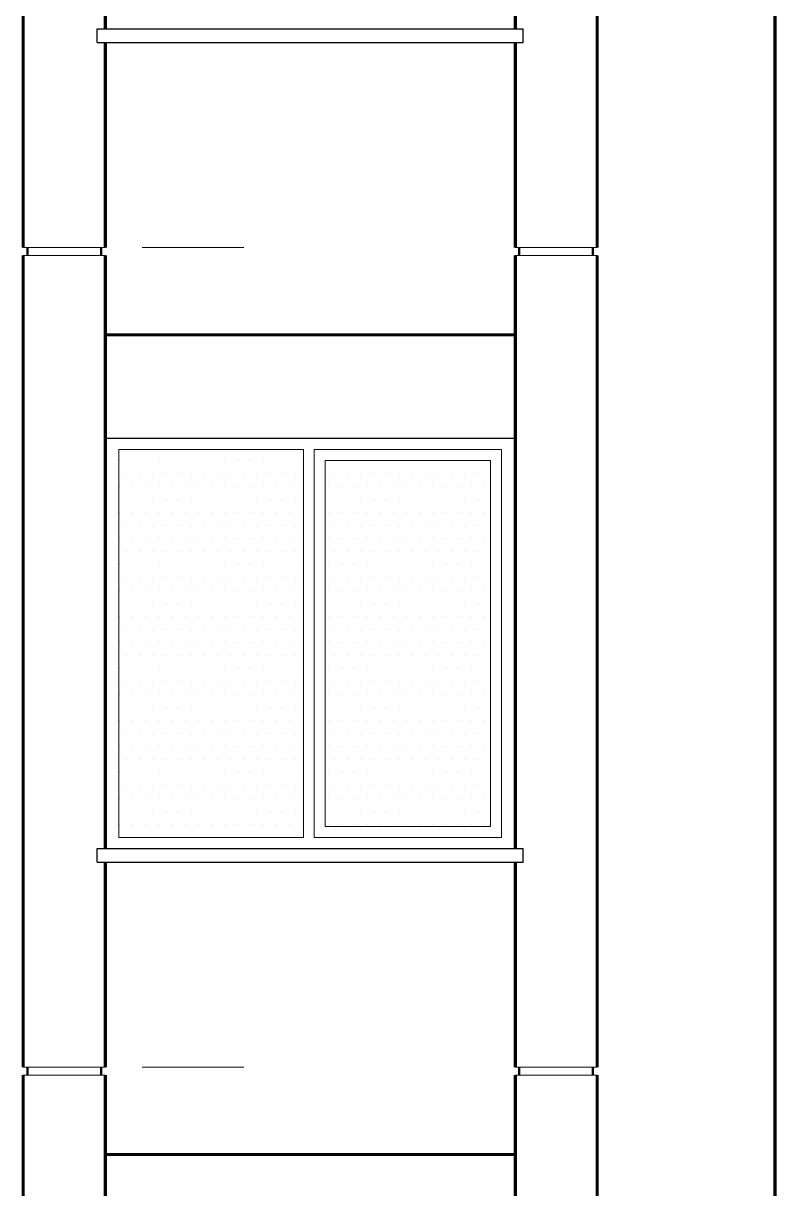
# Model space of a CAD drawing. Header units: millimetres. Extents: x 2016.56 to 2021.8, y 13721.83 to 13722.48.
# Drawn here: x 2021.4485 to 2021.5035, y 13722.096 to 13722.1813 of the extents above; entities that cross this region are included whole.
import ezdxf

# ---------------------------------------------------------------- set-up
doc = ezdxf.new("R2010")
doc.units = ezdxf.units.MM
doc.linetypes.add('ACAD_ISO07W100', pattern=[3, 0, -3])
doc.layers.get('0').update_dxf_attribs({"lineweight": 20})
for name, color, linetype, lineweight in [('0.3', 150, 'Continuous', 30), ('0.5', 200, 'Continuous', 50), ('0.8', 6, 'Continuous', 80), ('1.00', 232, 'Continuous', 100), ('DUVAR', 4, 'Continuous', 40), ('kolon', 5, 'Continuous', 60), ('PENCERE', 3, 'Continuous', 13)]:
    doc.layers.add(name, color=color, linetype=linetype, lineweight=lineweight)

msp = doc.modelspace()

# ---------------------------------------------------------------- linework, layer by layer
for p, q in [((2021.455524, 13722.150138), (2021.455524, 13722.121738)), ((2021.469024, 13722.150138), (2021.455524, 13722.150138)), ((2021.469024, 13722.150138), (2021.469024, 13722.121738)), ((2021.469824, 13722.150138), (2021.469824, 13722.121738)), ((2021.483524, 13722.150138), (2021.469824, 13722.150138)), ((2021.483524, 13722.150138), (2021.483524, 13722.121738)), ((2021.470624, 13722.149338), (2021.482724, 13722.149338)), ((2021.470624, 13722.122538), (2021.470624, 13722.149338)), ((2021.482724, 13722.149338), (2021.482724, 13722.122538)), ((2021.482724, 13722.122538), (2021.470624, 13722.122538)), ((2021.455524, 13722.121738), (2021.469024, 13722.121738)), ((2021.469824, 13722.121738), (2021.483524, 13722.121738))]:
    msp.add_line(p, q)
at = {"layer": '0.3'}
for p, q in [((2021.453924, 13722.179938), (2021.453924, 13722.180938)), ((2021.453924, 13722.180938), (2021.485124, 13722.180938)), ((2021.485124, 13722.179938), (2021.485124, 13722.180938)), ((2021.453924, 13722.179938), (2021.485124, 13722.179938)), ((2021.484524, 13722.150938), (2021.454524, 13722.150938)), ((2021.453924, 13722.119938), (2021.453924, 13722.120938)), ((2021.453924, 13722.120938), (2021.485124, 13722.120938)), ((2021.485124, 13722.119938), (2021.485124, 13722.120938)), ((2021.453924, 13722.119938), (2021.485124, 13722.119938))]:
    msp.add_line(p, q, dxfattribs=at)
at = {"layer": '0.5'}
for p, q in [((2021.448824, 13722.164938), (2021.448824, 13722.164338)), ((2021.454224, 13722.164938), (2021.454224, 13722.164338)), ((2021.484824, 13722.164938), (2021.484824, 13722.164338)), ((2021.484824, 13722.164938), (2021.484824, 13722.164338)), ((2021.490224, 13722.164938), (2021.490224, 13722.164338)), ((2021.448824, 13722.104938), (2021.448824, 13722.104338)), ((2021.454224, 13722.104938), (2021.454224, 13722.104338)), ((2021.454224, 13722.104938), (2021.454224, 13722.104338)), ((2021.484824, 13722.104938), (2021.484824, 13722.104338)), ((2021.484824, 13722.104938), (2021.484824, 13722.104338)), ((2021.484824, 13722.104938), (2021.484824, 13722.104338)), ((2021.484824, 13722.104938), (2021.484824, 13722.104338)), ((2021.490224, 13722.104938), (2021.490224, 13722.104338))]:
    msp.add_line(p, q, dxfattribs=at)
at = {"layer": '0.8'}
for p, q in [((2021.454524, 13722.224338), (2021.454524, 13722.180938)), ((2021.484524, 13722.224338), (2021.484524, 13722.180938)), ((2021.454524, 13722.179938), (2021.454524, 13722.164938)), ((2021.484524, 13722.179938), (2021.484524, 13722.164938)), ((2021.454524, 13722.164338), (2021.454524, 13722.120938)), ((2021.484524, 13722.164338), (2021.484524, 13722.120938)), ((2021.454524, 13722.119938), (2021.454524, 13722.104938)), ((2021.484524, 13722.119938), (2021.484524, 13722.104938)), ((2021.454524, 13722.104338), (2021.454524, 13722.060938)), ((2021.484524, 13722.104338), (2021.484524, 13722.060938))]:
    msp.add_line(p, q, dxfattribs=at)
at = {"layer": '1.00'}
msp.add_line((2021.503524, 13722.397538), (2021.503524, 13721.978538), dxfattribs=at)
at = {"layer": 'DUVAR'}
for p, q in [((2021.4556, 13722.149329), (2021.4556, 13722.149329)), ((2021.456553, 13722.149329), (2021.456553, 13722.149329)), ((2021.457505, 13722.149329), (2021.457505, 13722.149329)), ((2021.458458, 13722.149329), (2021.458458, 13722.149329)), ((2021.45941, 13722.149329), (2021.45941, 13722.149329)), ((2021.460363, 13722.149329), (2021.460363, 13722.149329)), ((2021.461315, 13722.149329), (2021.461315, 13722.149329)), ((2021.462268, 13722.149329), (2021.462268, 13722.149329)), ((2021.46322, 13722.149329), (2021.46322, 13722.149329)), ((2021.464173, 13722.149329), (2021.464173, 13722.149329)), ((2021.465125, 13722.149329), (2021.465125, 13722.149329)), ((2021.466078, 13722.149329), (2021.466078, 13722.149329)), ((2021.46703, 13722.149329), (2021.46703, 13722.149329)), ((2021.467983, 13722.149329), (2021.467983, 13722.149329)), ((2021.468935, 13722.149329), (2021.468935, 13722.149329)), ((2021.47084, 13722.149329), (2021.47084, 13722.149329)), ((2021.471793, 13722.149329), (2021.471793, 13722.149329)), ((2021.472745, 13722.149329), (2021.472745, 13722.149329)), ((2021.473698, 13722.149329), (2021.473698, 13722.149329)), ((2021.47465, 13722.149329), (2021.47465, 13722.149329)), ((2021.475603, 13722.149329), (2021.475603, 13722.149329)), ((2021.476555, 13722.149329), (2021.476555, 13722.149329)), ((2021.477508, 13722.149329), (2021.477508, 13722.149329)), ((2021.47846, 13722.149329), (2021.47846, 13722.149329)), ((2021.479413, 13722.149329), (2021.479413, 13722.149329)), ((2021.480365, 13722.149329), (2021.480365, 13722.149329)), ((2021.481318, 13722.149329), (2021.481318, 13722.149329)), ((2021.48227, 13722.149329), (2021.48227, 13722.149329)), ((2021.456076, 13722.148377), (2021.456076, 13722.148377)), ((2021.457029, 13722.148377), (2021.457029, 13722.148377)), ((2021.457981, 13722.148377), (2021.457981, 13722.148377)), ((2021.458934, 13722.148377), (2021.458934, 13722.148377)), ((2021.459886, 13722.148377), (2021.459886, 13722.148377)), ((2021.460839, 13722.148377), (2021.460839, 13722.148377)), ((2021.461791, 13722.148377), (2021.461791, 13722.148377)), ((2021.462744, 13722.148377), (2021.462744, 13722.148377)), ((2021.463696, 13722.148377), (2021.463696, 13722.148377)), ((2021.464649, 13722.148377), (2021.464649, 13722.148377)), ((2021.465601, 13722.148377), (2021.465601, 13722.148377)), ((2021.466554, 13722.148377), (2021.466554, 13722.148377)), ((2021.467506, 13722.148377), (2021.467506, 13722.148377)), ((2021.468459, 13722.148377), (2021.468459, 13722.148377)), ((2021.471316, 13722.148377), (2021.471316, 13722.148377)), ((2021.472269, 13722.148377), (2021.472269, 13722.148377)), ((2021.473221, 13722.148377), (2021.473221, 13722.148377)), ((2021.474174, 13722.148377), (2021.474174, 13722.148377)), ((2021.475126, 13722.148377), (2021.475126, 13722.148377)), ((2021.476079, 13722.148377), (2021.476079, 13722.148377)), ((2021.477031, 13722.148377), (2021.477031, 13722.148377)), ((2021.477984, 13722.148377), (2021.477984, 13722.148377)), ((2021.478936, 13722.148377), (2021.478936, 13722.148377)), ((2021.479889, 13722.148377), (2021.479889, 13722.148377)), ((2021.480841, 13722.148377), (2021.480841, 13722.148377)), ((2021.481794, 13722.148377), (2021.481794, 13722.148377)), ((2021.4556, 13722.147424), (2021.4556, 13722.147424)), ((2021.456553, 13722.147424), (2021.456553, 13722.147424)), ((2021.457505, 13722.147424), (2021.457505, 13722.147424)), ((2021.458458, 13722.147424), (2021.458458, 13722.147424)), ((2021.45941, 13722.147424), (2021.45941, 13722.147424)), ((2021.460363, 13722.147424), (2021.460363, 13722.147424)), ((2021.461315, 13722.147424), (2021.461315, 13722.147424)), ((2021.462268, 13722.147424), (2021.462268, 13722.147424)), ((2021.46322, 13722.147424), (2021.46322, 13722.147424)), ((2021.464173, 13722.147424), (2021.464173, 13722.147424)), ((2021.465125, 13722.147424), (2021.465125, 13722.147424)), ((2021.466078, 13722.147424), (2021.466078, 13722.147424)), ((2021.46703, 13722.147424), (2021.46703, 13722.147424)), ((2021.467983, 13722.147424), (2021.467983, 13722.147424)), ((2021.468935, 13722.147424), (2021.468935, 13722.147424)), ((2021.47084, 13722.147424), (2021.47084, 13722.147424)), ((2021.471793, 13722.147424), (2021.471793, 13722.147424)), ((2021.472745, 13722.147424), (2021.472745, 13722.147424)), ((2021.473698, 13722.147424), (2021.473698, 13722.147424)), ((2021.47465, 13722.147424), (2021.47465, 13722.147424)), ((2021.475603, 13722.147424), (2021.475603, 13722.147424)), ((2021.476555, 13722.147424), (2021.476555, 13722.147424)), ((2021.477508, 13722.147424), (2021.477508, 13722.147424)), ((2021.47846, 13722.147424), (2021.47846, 13722.147424)), ((2021.479413, 13722.147424), (2021.479413, 13722.147424)), ((2021.480365, 13722.147424), (2021.480365, 13722.147424)), ((2021.481318, 13722.147424), (2021.481318, 13722.147424)), ((2021.48227, 13722.147424), (2021.48227, 13722.147424)), ((2021.456076, 13722.146472), (2021.456076, 13722.146472)), ((2021.457029, 13722.146472), (2021.457029, 13722.146472)), ((2021.457981, 13722.146472), (2021.457981, 13722.146472)), ((2021.458934, 13722.146472), (2021.458934, 13722.146472)), ((2021.459886, 13722.146472), (2021.459886, 13722.146472)), ((2021.460839, 13722.146472), (2021.460839, 13722.146472)), ((2021.461791, 13722.146472), (2021.461791, 13722.146472)), ((2021.462744, 13722.146472), (2021.462744, 13722.146472)), ((2021.463696, 13722.146472), (2021.463696, 13722.146472)), ((2021.464649, 13722.146472), (2021.464649, 13722.146472)), ((2021.465601, 13722.146472), (2021.465601, 13722.146472)), ((2021.466554, 13722.146472), (2021.466554, 13722.146472)), ((2021.467506, 13722.146472), (2021.467506, 13722.146472)), ((2021.468459, 13722.146472), (2021.468459, 13722.146472)), ((2021.471316, 13722.146472), (2021.471316, 13722.146472)), ((2021.472269, 13722.146472), (2021.472269, 13722.146472)), ((2021.473221, 13722.146472), (2021.473221, 13722.146472)), ((2021.474174, 13722.146472), (2021.474174, 13722.146472)), ((2021.475126, 13722.146472), (2021.475126, 13722.146472)), ((2021.476079, 13722.146472), (2021.476079, 13722.146472)), ((2021.477031, 13722.146472), (2021.477031, 13722.146472)), ((2021.477984, 13722.146472), (2021.477984, 13722.146472)), ((2021.478936, 13722.146472), (2021.478936, 13722.146472)), ((2021.479889, 13722.146472), (2021.479889, 13722.146472)), ((2021.480841, 13722.146472), (2021.480841, 13722.146472)), ((2021.481794, 13722.146472), (2021.481794, 13722.146472)), ((2021.4556, 13722.145519), (2021.4556, 13722.145519)), ((2021.456553, 13722.145519), (2021.456553, 13722.145519)), ((2021.457505, 13722.145519), (2021.457505, 13722.145519)), ((2021.458458, 13722.145519), (2021.458458, 13722.145519)), ((2021.45941, 13722.145519), (2021.45941, 13722.145519)), ((2021.460363, 13722.145519), (2021.460363, 13722.145519)), ((2021.461315, 13722.145519), (2021.461315, 13722.145519)), ((2021.462268, 13722.145519), (2021.462268, 13722.145519)), ((2021.46322, 13722.145519), (2021.46322, 13722.145519)), ((2021.464173, 13722.145519), (2021.464173, 13722.145519)), ((2021.465125, 13722.145519), (2021.465125, 13722.145519)), ((2021.466078, 13722.145519), (2021.466078, 13722.145519)), ((2021.46703, 13722.145519), (2021.46703, 13722.145519)), ((2021.467983, 13722.145519), (2021.467983, 13722.145519)), ((2021.468935, 13722.145519), (2021.468935, 13722.145519)), ((2021.47084, 13722.145519), (2021.47084, 13722.145519)), ((2021.471793, 13722.145519), (2021.471793, 13722.145519)), ((2021.472745, 13722.145519), (2021.472745, 13722.145519)), ((2021.473698, 13722.145519), (2021.473698, 13722.145519)), ((2021.47465, 13722.145519), (2021.47465, 13722.145519)), ((2021.475603, 13722.145519), (2021.475603, 13722.145519)), ((2021.476555, 13722.145519), (2021.476555, 13722.145519)), ((2021.477508, 13722.145519), (2021.477508, 13722.145519)), ((2021.47846, 13722.145519), (2021.47846, 13722.145519)), ((2021.479413, 13722.145519), (2021.479413, 13722.145519)), ((2021.480365, 13722.145519), (2021.480365, 13722.145519)), ((2021.481318, 13722.145519), (2021.481318, 13722.145519)), ((2021.48227, 13722.145519), (2021.48227, 13722.145519)), ((2021.456076, 13722.144567), (2021.456076, 13722.144567)), ((2021.457029, 13722.144567), (2021.457029, 13722.144567)), ((2021.457981, 13722.144567), (2021.457981, 13722.144567)), ((2021.458934, 13722.144567), (2021.458934, 13722.144567)), ((2021.459886, 13722.144567), (2021.459886, 13722.144567)), ((2021.460839, 13722.144567), (2021.460839, 13722.144567)), ((2021.461791, 13722.144567), (2021.461791, 13722.144567)), ((2021.462744, 13722.144567), (2021.462744, 13722.144567)), ((2021.463696, 13722.144567), (2021.463696, 13722.144567)), ((2021.464649, 13722.144567), (2021.464649, 13722.144567)), ((2021.465601, 13722.144567), (2021.465601, 13722.144567)), ((2021.466554, 13722.144567), (2021.466554, 13722.144567)), ((2021.467506, 13722.144567), (2021.467506, 13722.144567)), ((2021.468459, 13722.144567), (2021.468459, 13722.144567)), ((2021.471316, 13722.144567), (2021.471316, 13722.144567)), ((2021.472269, 13722.144567), (2021.472269, 13722.144567)), ((2021.473221, 13722.144567), (2021.473221, 13722.144567)), ((2021.474174, 13722.144567), (2021.474174, 13722.144567)), ((2021.475126, 13722.144567), (2021.475126, 13722.144567)), ((2021.476079, 13722.144567), (2021.476079, 13722.144567)), ((2021.477031, 13722.144567), (2021.477031, 13722.144567)), ((2021.477984, 13722.144567), (2021.477984, 13722.144567)), ((2021.478936, 13722.144567), (2021.478936, 13722.144567)), ((2021.479889, 13722.144567), (2021.479889, 13722.144567)), ((2021.480841, 13722.144567), (2021.480841, 13722.144567)), ((2021.481794, 13722.144567), (2021.481794, 13722.144567)), ((2021.4556, 13722.143614), (2021.4556, 13722.143614)), ((2021.456553, 13722.143614), (2021.456553, 13722.143614)), ((2021.457505, 13722.143614), (2021.457505, 13722.143614)), ((2021.458458, 13722.143614), (2021.458458, 13722.143614)), ((2021.45941, 13722.143614), (2021.45941, 13722.143614)), ((2021.460363, 13722.143614), (2021.460363, 13722.143614)), ((2021.461315, 13722.143614), (2021.461315, 13722.143614)), ((2021.462268, 13722.143614), (2021.462268, 13722.143614)), ((2021.46322, 13722.143614), (2021.46322, 13722.143614)), ((2021.464173, 13722.143614), (2021.464173, 13722.143614)), ((2021.465125, 13722.143614), (2021.465125, 13722.143614)), ((2021.466078, 13722.143614), (2021.466078, 13722.143614)), ((2021.46703, 13722.143614), (2021.46703, 13722.143614)), ((2021.467983, 13722.143614), (2021.467983, 13722.143614)), ((2021.468935, 13722.143614), (2021.468935, 13722.143614)), ((2021.47084, 13722.143614), (2021.47084, 13722.143614)), ((2021.471793, 13722.143614), (2021.471793, 13722.143614)), ((2021.472745, 13722.143614), (2021.472745, 13722.143614)), ((2021.473698, 13722.143614), (2021.473698, 13722.143614)), ((2021.47465, 13722.143614), (2021.47465, 13722.143614)), ((2021.475603, 13722.143614), (2021.475603, 13722.143614)), ((2021.476555, 13722.143614), (2021.476555, 13722.143614)), ((2021.477508, 13722.143614), (2021.477508, 13722.143614)), ((2021.47846, 13722.143614), (2021.47846, 13722.143614)), ((2021.479413, 13722.143614), (2021.479413, 13722.143614)), ((2021.480365, 13722.143614), (2021.480365, 13722.143614)), ((2021.481318, 13722.143614), (2021.481318, 13722.143614)), ((2021.48227, 13722.143614), (2021.48227, 13722.143614)), ((2021.456076, 13722.142662), (2021.456076, 13722.142662)), ((2021.457029, 13722.142662), (2021.457029, 13722.142662)), ((2021.457981, 13722.142662), (2021.457981, 13722.142662)), ((2021.458934, 13722.142662), (2021.458934, 13722.142662)), ((2021.459886, 13722.142662), (2021.459886, 13722.142662)), ((2021.460839, 13722.142662), (2021.460839, 13722.142662)), ((2021.461791, 13722.142662), (2021.461791, 13722.142662)), ((2021.462744, 13722.142662), (2021.462744, 13722.142662)), ((2021.463696, 13722.142662), (2021.463696, 13722.142662)), ((2021.464649, 13722.142662), (2021.464649, 13722.142662)), ((2021.465601, 13722.142662), (2021.465601, 13722.142662)), ((2021.466554, 13722.142662), (2021.466554, 13722.142662)), ((2021.467506, 13722.142662), (2021.467506, 13722.142662)), ((2021.468459, 13722.142662), (2021.468459, 13722.142662)), ((2021.471316, 13722.142662), (2021.471316, 13722.142662)), ((2021.472269, 13722.142662), (2021.472269, 13722.142662)), ((2021.473221, 13722.142662), (2021.473221, 13722.142662)), ((2021.474174, 13722.142662), (2021.474174, 13722.142662)), ((2021.475126, 13722.142662), (2021.475126, 13722.142662)), ((2021.476079, 13722.142662), (2021.476079, 13722.142662)), ((2021.477031, 13722.142662), (2021.477031, 13722.142662)), ((2021.477984, 13722.142662), (2021.477984, 13722.142662)), ((2021.478936, 13722.142662), (2021.478936, 13722.142662)), ((2021.479889, 13722.142662), (2021.479889, 13722.142662)), ((2021.480841, 13722.142662), (2021.480841, 13722.142662)), ((2021.481794, 13722.142662), (2021.481794, 13722.142662)), ((2021.4556, 13722.141709), (2021.4556, 13722.141709)), ((2021.456553, 13722.141709), (2021.456553, 13722.141709)), ((2021.457505, 13722.141709), (2021.457505, 13722.141709)), ((2021.458458, 13722.141709), (2021.458458, 13722.141709)), ((2021.45941, 13722.141709), (2021.45941, 13722.141709)), ((2021.460363, 13722.141709), (2021.460363, 13722.141709)), ((2021.461315, 13722.141709), (2021.461315, 13722.141709)), ((2021.462268, 13722.141709), (2021.462268, 13722.141709)), ((2021.46322, 13722.141709), (2021.46322, 13722.141709)), ((2021.464173, 13722.141709), (2021.464173, 13722.141709)), ((2021.465125, 13722.141709), (2021.465125, 13722.141709)), ((2021.466078, 13722.141709), (2021.466078, 13722.141709)), ((2021.46703, 13722.141709), (2021.46703, 13722.141709)), ((2021.467983, 13722.141709), (2021.467983, 13722.141709)), ((2021.468935, 13722.141709), (2021.468935, 13722.141709)), ((2021.47084, 13722.141709), (2021.47084, 13722.141709)), ((2021.471793, 13722.141709), (2021.471793, 13722.141709)), ((2021.472745, 13722.141709), (2021.472745, 13722.141709)), ((2021.473698, 13722.141709), (2021.473698, 13722.141709)), ((2021.47465, 13722.141709), (2021.47465, 13722.141709)), ((2021.475603, 13722.141709), (2021.475603, 13722.141709)), ((2021.476555, 13722.141709), (2021.476555, 13722.141709)), ((2021.477508, 13722.141709), (2021.477508, 13722.141709)), ((2021.47846, 13722.141709), (2021.47846, 13722.141709)), ((2021.479413, 13722.141709), (2021.479413, 13722.141709)), ((2021.480365, 13722.141709), (2021.480365, 13722.141709)), ((2021.481318, 13722.141709), (2021.481318, 13722.141709)), ((2021.48227, 13722.141709), (2021.48227, 13722.141709)), ((2021.456076, 13722.140757), (2021.456076, 13722.140757)), ((2021.457029, 13722.140757), (2021.457029, 13722.140757)), ((2021.457981, 13722.140757), (2021.457981, 13722.140757)), ((2021.458934, 13722.140757), (2021.458934, 13722.140757)), ((2021.459886, 13722.140757), (2021.459886, 13722.140757)), ((2021.460839, 13722.140757), (2021.460839, 13722.140757)), ((2021.461791, 13722.140757), (2021.461791, 13722.140757)), ((2021.462744, 13722.140757), (2021.462744, 13722.140757)), ((2021.463696, 13722.140757), (2021.463696, 13722.140757)), ((2021.464649, 13722.140757), (2021.464649, 13722.140757)), ((2021.465601, 13722.140757), (2021.465601, 13722.140757)), ((2021.466554, 13722.140757), (2021.466554, 13722.140757)), ((2021.467506, 13722.140757), (2021.467506, 13722.140757)), ((2021.468459, 13722.140757), (2021.468459, 13722.140757)), ((2021.471316, 13722.140757), (2021.471316, 13722.140757)), ((2021.472269, 13722.140757), (2021.472269, 13722.140757)), ((2021.473221, 13722.140757), (2021.473221, 13722.140757)), ((2021.474174, 13722.140757), (2021.474174, 13722.140757)), ((2021.475126, 13722.140757), (2021.475126, 13722.140757)), ((2021.476079, 13722.140757), (2021.476079, 13722.140757)), ((2021.477031, 13722.140757), (2021.477031, 13722.140757)), ((2021.477984, 13722.140757), (2021.477984, 13722.140757)), ((2021.478936, 13722.140757), (2021.478936, 13722.140757)), ((2021.479889, 13722.140757), (2021.479889, 13722.140757)), ((2021.480841, 13722.140757), (2021.480841, 13722.140757)), ((2021.481794, 13722.140757), (2021.481794, 13722.140757)), ((2021.4556, 13722.139804), (2021.4556, 13722.139804)), ((2021.456553, 13722.139804), (2021.456553, 13722.139804)), ((2021.457505, 13722.139804), (2021.457505, 13722.139804)), ((2021.458458, 13722.139804), (2021.458458, 13722.139804)), ((2021.45941, 13722.139804), (2021.45941, 13722.139804)), ((2021.460363, 13722.139804), (2021.460363, 13722.139804)), ((2021.461315, 13722.139804), (2021.461315, 13722.139804)), ((2021.462268, 13722.139804), (2021.462268, 13722.139804)), ((2021.46322, 13722.139804), (2021.46322, 13722.139804)), ((2021.464173, 13722.139804), (2021.464173, 13722.139804)), ((2021.465125, 13722.139804), (2021.465125, 13722.139804)), ((2021.466078, 13722.139804), (2021.466078, 13722.139804)), ((2021.46703, 13722.139804), (2021.46703, 13722.139804)), ((2021.467983, 13722.139804), (2021.467983, 13722.139804)), ((2021.468935, 13722.139804), (2021.468935, 13722.139804)), ((2021.47084, 13722.139804), (2021.47084, 13722.139804)), ((2021.471793, 13722.139804), (2021.471793, 13722.139804)), ((2021.472745, 13722.139804), (2021.472745, 13722.139804)), ((2021.473698, 13722.139804), (2021.473698, 13722.139804)), ((2021.47465, 13722.139804), (2021.47465, 13722.139804)), ((2021.475603, 13722.139804), (2021.475603, 13722.139804)), ((2021.476555, 13722.139804), (2021.476555, 13722.139804)), ((2021.477508, 13722.139804), (2021.477508, 13722.139804)), ((2021.47846, 13722.139804), (2021.47846, 13722.139804)), ((2021.479413, 13722.139804), (2021.479413, 13722.139804)), ((2021.480365, 13722.139804), (2021.480365, 13722.139804)), ((2021.481318, 13722.139804), (2021.481318, 13722.139804)), ((2021.48227, 13722.139804), (2021.48227, 13722.139804)), ((2021.456076, 13722.138852), (2021.456076, 13722.138852)), ((2021.457029, 13722.138852), (2021.457029, 13722.138852)), ((2021.457981, 13722.138852), (2021.457981, 13722.138852)), ((2021.458934, 13722.138852), (2021.458934, 13722.138852)), ((2021.459886, 13722.138852), (2021.459886, 13722.138852)), ((2021.460839, 13722.138852), (2021.460839, 13722.138852)), ((2021.461791, 13722.138852), (2021.461791, 13722.138852)), ((2021.462744, 13722.138852), (2021.462744, 13722.138852)), ((2021.463696, 13722.138852), (2021.463696, 13722.138852)), ((2021.464649, 13722.138852), (2021.464649, 13722.138852)), ((2021.465601, 13722.138852), (2021.465601, 13722.138852)), ((2021.466554, 13722.138852), (2021.466554, 13722.138852)), ((2021.467506, 13722.138852), (2021.467506, 13722.138852)), ((2021.468459, 13722.138852), (2021.468459, 13722.138852)), ((2021.471316, 13722.138852), (2021.471316, 13722.138852)), ((2021.472269, 13722.138852), (2021.472269, 13722.138852)), ((2021.473221, 13722.138852), (2021.473221, 13722.138852)), ((2021.474174, 13722.138852), (2021.474174, 13722.138852)), ((2021.475126, 13722.138852), (2021.475126, 13722.138852)), ((2021.476079, 13722.138852), (2021.476079, 13722.138852)), ((2021.477031, 13722.138852), (2021.477031, 13722.138852)), ((2021.477984, 13722.138852), (2021.477984, 13722.138852)), ((2021.478936, 13722.138852), (2021.478936, 13722.138852)), ((2021.479889, 13722.138852), (2021.479889, 13722.138852)), ((2021.480841, 13722.138852), (2021.480841, 13722.138852)), ((2021.481794, 13722.138852), (2021.481794, 13722.138852)), ((2021.4556, 13722.137899), (2021.4556, 13722.137899)), ((2021.456553, 13722.137899), (2021.456553, 13722.137899)), ((2021.457505, 13722.137899), (2021.457505, 13722.137899)), ((2021.458458, 13722.137899), (2021.458458, 13722.137899)), ((2021.45941, 13722.137899), (2021.45941, 13722.137899)), ((2021.460363, 13722.137899), (2021.460363, 13722.137899)), ((2021.461315, 13722.137899), (2021.461315, 13722.137899)), ((2021.462268, 13722.137899), (2021.462268, 13722.137899)), ((2021.46322, 13722.137899), (2021.46322, 13722.137899)), ((2021.464173, 13722.137899), (2021.464173, 13722.137899)), ((2021.465125, 13722.137899), (2021.465125, 13722.137899)), ((2021.466078, 13722.137899), (2021.466078, 13722.137899)), ((2021.46703, 13722.137899), (2021.46703, 13722.137899)), ((2021.467983, 13722.137899), (2021.467983, 13722.137899)), ((2021.468935, 13722.137899), (2021.468935, 13722.137899)), ((2021.47084, 13722.137899), (2021.47084, 13722.137899)), ((2021.471793, 13722.137899), (2021.471793, 13722.137899)), ((2021.472745, 13722.137899), (2021.472745, 13722.137899)), ((2021.473698, 13722.137899), (2021.473698, 13722.137899)), ((2021.47465, 13722.137899), (2021.47465, 13722.137899)), ((2021.475603, 13722.137899), (2021.475603, 13722.137899)), ((2021.476555, 13722.137899), (2021.476555, 13722.137899)), ((2021.477508, 13722.137899), (2021.477508, 13722.137899)), ((2021.47846, 13722.137899), (2021.47846, 13722.137899)), ((2021.479413, 13722.137899), (2021.479413, 13722.137899)), ((2021.480365, 13722.137899), (2021.480365, 13722.137899)), ((2021.481318, 13722.137899), (2021.481318, 13722.137899)), ((2021.48227, 13722.137899), (2021.48227, 13722.137899)), ((2021.456076, 13722.136947), (2021.456076, 13722.136947)), ((2021.457029, 13722.136947), (2021.457029, 13722.136947)), ((2021.457981, 13722.136947), (2021.457981, 13722.136947)), ((2021.458934, 13722.136947), (2021.458934, 13722.136947)), ((2021.459886, 13722.136947), (2021.459886, 13722.136947)), ((2021.460839, 13722.136947), (2021.460839, 13722.136947)), ((2021.461791, 13722.136947), (2021.461791, 13722.136947)), ((2021.462744, 13722.136947), (2021.462744, 13722.136947)), ((2021.463696, 13722.136947), (2021.463696, 13722.136947)), ((2021.464649, 13722.136947), (2021.464649, 13722.136947)), ((2021.465601, 13722.136947), (2021.465601, 13722.136947)), ((2021.466554, 13722.136947), (2021.466554, 13722.136947)), ((2021.467506, 13722.136947), (2021.467506, 13722.136947)), ((2021.468459, 13722.136947), (2021.468459, 13722.136947)), ((2021.471316, 13722.136947), (2021.471316, 13722.136947)), ((2021.472269, 13722.136947), (2021.472269, 13722.136947)), ((2021.473221, 13722.136947), (2021.473221, 13722.136947)), ((2021.474174, 13722.136947), (2021.474174, 13722.136947)), ((2021.475126, 13722.136947), (2021.475126, 13722.136947)), ((2021.476079, 13722.136947), (2021.476079, 13722.136947)), ((2021.477031, 13722.136947), (2021.477031, 13722.136947)), ((2021.477984, 13722.136947), (2021.477984, 13722.136947)), ((2021.478936, 13722.136947), (2021.478936, 13722.136947)), ((2021.479889, 13722.136947), (2021.479889, 13722.136947)), ((2021.480841, 13722.136947), (2021.480841, 13722.136947)), ((2021.481794, 13722.136947), (2021.481794, 13722.136947)), ((2021.4556, 13722.135994), (2021.4556, 13722.135994)), ((2021.456553, 13722.135994), (2021.456553, 13722.135994)), ((2021.457505, 13722.135994), (2021.457505, 13722.135994)), ((2021.458458, 13722.135994), (2021.458458, 13722.135994)), ((2021.45941, 13722.135994), (2021.45941, 13722.135994)), ((2021.460363, 13722.135994), (2021.460363, 13722.135994)), ((2021.461315, 13722.135994), (2021.461315, 13722.135994)), ((2021.462268, 13722.135994), (2021.462268, 13722.135994)), ((2021.46322, 13722.135994), (2021.46322, 13722.135994)), ((2021.464173, 13722.135994), (2021.464173, 13722.135994)), ((2021.465125, 13722.135994), (2021.465125, 13722.135994)), ((2021.466078, 13722.135994), (2021.466078, 13722.135994)), ((2021.46703, 13722.135994), (2021.46703, 13722.135994)), ((2021.467983, 13722.135994), (2021.467983, 13722.135994)), ((2021.468935, 13722.135994), (2021.468935, 13722.135994)), ((2021.47084, 13722.135994), (2021.47084, 13722.135994)), ((2021.471793, 13722.135994), (2021.471793, 13722.135994)), ((2021.472745, 13722.135994), (2021.472745, 13722.135994)), ((2021.473698, 13722.135994), (2021.473698, 13722.135994)), ((2021.47465, 13722.135994), (2021.47465, 13722.135994)), ((2021.475603, 13722.135994), (2021.475603, 13722.135994)), ((2021.476555, 13722.135994), (2021.476555, 13722.135994)), ((2021.477508, 13722.135994), (2021.477508, 13722.135994)), ((2021.47846, 13722.135994), (2021.47846, 13722.135994)), ((2021.479413, 13722.135994), (2021.479413, 13722.135994)), ((2021.480365, 13722.135994), (2021.480365, 13722.135994)), ((2021.481318, 13722.135994), (2021.481318, 13722.135994)), ((2021.48227, 13722.135994), (2021.48227, 13722.135994)), ((2021.456076, 13722.135042), (2021.456076, 13722.135042)), ((2021.457029, 13722.135042), (2021.457029, 13722.135042)), ((2021.457981, 13722.135042), (2021.457981, 13722.135042)), ((2021.458934, 13722.135042), (2021.458934, 13722.135042)), ((2021.459886, 13722.135042), (2021.459886, 13722.135042)), ((2021.460839, 13722.135042), (2021.460839, 13722.135042)), ((2021.461791, 13722.135042), (2021.461791, 13722.135042)), ((2021.462744, 13722.135042), (2021.462744, 13722.135042)), ((2021.463696, 13722.135042), (2021.463696, 13722.135042)), ((2021.464649, 13722.135042), (2021.464649, 13722.135042)), ((2021.465601, 13722.135042), (2021.465601, 13722.135042)), ((2021.466554, 13722.135042), (2021.466554, 13722.135042)), ((2021.467506, 13722.135042), (2021.467506, 13722.135042)), ((2021.468459, 13722.135042), (2021.468459, 13722.135042)), ((2021.471316, 13722.135042), (2021.471316, 13722.135042)), ((2021.472269, 13722.135042), (2021.472269, 13722.135042)), ((2021.473221, 13722.135042), (2021.473221, 13722.135042)), ((2021.474174, 13722.135042), (2021.474174, 13722.135042)), ((2021.475126, 13722.135042), (2021.475126, 13722.135042)), ((2021.476079, 13722.135042), (2021.476079, 13722.135042)), ((2021.477031, 13722.135042), (2021.477031, 13722.135042)), ((2021.477984, 13722.135042), (2021.477984, 13722.135042)), ((2021.478936, 13722.135042), (2021.478936, 13722.135042)), ((2021.479889, 13722.135042), (2021.479889, 13722.135042)), ((2021.480841, 13722.135042), (2021.480841, 13722.135042)), ((2021.481794, 13722.135042), (2021.481794, 13722.135042)), ((2021.4556, 13722.134089), (2021.4556, 13722.134089)), ((2021.456553, 13722.134089), (2021.456553, 13722.134089)), ((2021.457505, 13722.134089), (2021.457505, 13722.134089)), ((2021.458458, 13722.134089), (2021.458458, 13722.134089)), ((2021.45941, 13722.134089), (2021.45941, 13722.134089)), ((2021.460363, 13722.134089), (2021.460363, 13722.134089)), ((2021.461315, 13722.134089), (2021.461315, 13722.134089)), ((2021.462268, 13722.134089), (2021.462268, 13722.134089)), ((2021.46322, 13722.134089), (2021.46322, 13722.134089)), ((2021.464173, 13722.134089), (2021.464173, 13722.134089)), ((2021.465125, 13722.134089), (2021.465125, 13722.134089)), ((2021.466078, 13722.134089), (2021.466078, 13722.134089)), ((2021.46703, 13722.134089), (2021.46703, 13722.134089)), ((2021.467983, 13722.134089), (2021.467983, 13722.134089)), ((2021.468935, 13722.134089), (2021.468935, 13722.134089)), ((2021.47084, 13722.134089), (2021.47084, 13722.134089)), ((2021.471793, 13722.134089), (2021.471793, 13722.134089)), ((2021.472745, 13722.134089), (2021.472745, 13722.134089)), ((2021.473698, 13722.134089), (2021.473698, 13722.134089)), ((2021.47465, 13722.134089), (2021.47465, 13722.134089)), ((2021.475603, 13722.134089), (2021.475603, 13722.134089)), ((2021.476555, 13722.134089), (2021.476555, 13722.134089)), ((2021.477508, 13722.134089), (2021.477508, 13722.134089)), ((2021.47846, 13722.134089), (2021.47846, 13722.134089)), ((2021.479413, 13722.134089), (2021.479413, 13722.134089)), ((2021.480365, 13722.134089), (2021.480365, 13722.134089)), ((2021.481318, 13722.134089), (2021.481318, 13722.134089)), ((2021.48227, 13722.134089), (2021.48227, 13722.134089)), ((2021.456076, 13722.133137), (2021.456076, 13722.133137)), ((2021.457029, 13722.133137), (2021.457029, 13722.133137)), ((2021.457981, 13722.133137), (2021.457981, 13722.133137)), ((2021.458934, 13722.133137), (2021.458934, 13722.133137)), ((2021.459886, 13722.133137), (2021.459886, 13722.133137)), ((2021.460839, 13722.133137), (2021.460839, 13722.133137)), ((2021.461791, 13722.133137), (2021.461791, 13722.133137)), ((2021.462744, 13722.133137), (2021.462744, 13722.133137)), ((2021.463696, 13722.133137), (2021.463696, 13722.133137)), ((2021.464649, 13722.133137), (2021.464649, 13722.133137)), ((2021.465601, 13722.133137), (2021.465601, 13722.133137)), ((2021.466554, 13722.133137), (2021.466554, 13722.133137)), ((2021.467506, 13722.133137), (2021.467506, 13722.133137)), ((2021.468459, 13722.133137), (2021.468459, 13722.133137)), ((2021.471316, 13722.133137), (2021.471316, 13722.133137)), ((2021.472269, 13722.133137), (2021.472269, 13722.133137)), ((2021.473221, 13722.133137), (2021.473221, 13722.133137)), ((2021.474174, 13722.133137), (2021.474174, 13722.133137)), ((2021.475126, 13722.133137), (2021.475126, 13722.133137)), ((2021.476079, 13722.133137), (2021.476079, 13722.133137)), ((2021.477031, 13722.133137), (2021.477031, 13722.133137)), ((2021.477984, 13722.133137), (2021.477984, 13722.133137)), ((2021.478936, 13722.133137), (2021.478936, 13722.133137)), ((2021.479889, 13722.133137), (2021.479889, 13722.133137)), ((2021.480841, 13722.133137), (2021.480841, 13722.133137)), ((2021.481794, 13722.133137), (2021.481794, 13722.133137)), ((2021.4556, 13722.132184), (2021.4556, 13722.132184)), ((2021.456553, 13722.132184), (2021.456553, 13722.132184)), ((2021.457505, 13722.132184), (2021.457505, 13722.132184)), ((2021.458458, 13722.132184), (2021.458458, 13722.132184)), ((2021.45941, 13722.132184), (2021.45941, 13722.132184)), ((2021.460363, 13722.132184), (2021.460363, 13722.132184)), ((2021.461315, 13722.132184), (2021.461315, 13722.132184)), ((2021.462268, 13722.132184), (2021.462268, 13722.132184)), ((2021.46322, 13722.132184), (2021.46322, 13722.132184)), ((2021.464173, 13722.132184), (2021.464173, 13722.132184)), ((2021.465125, 13722.132184), (2021.465125, 13722.132184)), ((2021.466078, 13722.132184), (2021.466078, 13722.132184)), ((2021.46703, 13722.132184), (2021.46703, 13722.132184)), ((2021.467983, 13722.132184), (2021.467983, 13722.132184)), ((2021.468935, 13722.132184), (2021.468935, 13722.132184)), ((2021.47084, 13722.132184), (2021.47084, 13722.132184)), ((2021.471793, 13722.132184), (2021.471793, 13722.132184)), ((2021.472745, 13722.132184), (2021.472745, 13722.132184)), ((2021.473698, 13722.132184), (2021.473698, 13722.132184)), ((2021.47465, 13722.132184), (2021.47465, 13722.132184)), ((2021.475603, 13722.132184), (2021.475603, 13722.132184)), ((2021.476555, 13722.132184), (2021.476555, 13722.132184)), ((2021.477508, 13722.132184), (2021.477508, 13722.132184)), ((2021.47846, 13722.132184), (2021.47846, 13722.132184)), ((2021.479413, 13722.132184), (2021.479413, 13722.132184)), ((2021.480365, 13722.132184), (2021.480365, 13722.132184)), ((2021.481318, 13722.132184), (2021.481318, 13722.132184)), ((2021.48227, 13722.132184), (2021.48227, 13722.132184)), ((2021.456076, 13722.131232), (2021.456076, 13722.131232)), ((2021.457029, 13722.131232), (2021.457029, 13722.131232)), ((2021.457981, 13722.131232), (2021.457981, 13722.131232)), ((2021.458934, 13722.131232), (2021.458934, 13722.131232)), ((2021.459886, 13722.131232), (2021.459886, 13722.131232)), ((2021.460839, 13722.131232), (2021.460839, 13722.131232)), ((2021.461791, 13722.131232), (2021.461791, 13722.131232)), ((2021.462744, 13722.131232), (2021.462744, 13722.131232)), ((2021.463696, 13722.131232), (2021.463696, 13722.131232)), ((2021.464649, 13722.131232), (2021.464649, 13722.131232)), ((2021.465601, 13722.131232), (2021.465601, 13722.131232)), ((2021.466554, 13722.131232), (2021.466554, 13722.131232)), ((2021.467506, 13722.131232), (2021.467506, 13722.131232)), ((2021.468459, 13722.131232), (2021.468459, 13722.131232)), ((2021.471316, 13722.131232), (2021.471316, 13722.131232)), ((2021.472269, 13722.131232), (2021.472269, 13722.131232)), ((2021.473221, 13722.131232), (2021.473221, 13722.131232)), ((2021.474174, 13722.131232), (2021.474174, 13722.131232)), ((2021.475126, 13722.131232), (2021.475126, 13722.131232)), ((2021.476079, 13722.131232), (2021.476079, 13722.131232)), ((2021.477031, 13722.131232), (2021.477031, 13722.131232)), ((2021.477984, 13722.131232), (2021.477984, 13722.131232)), ((2021.478936, 13722.131232), (2021.478936, 13722.131232)), ((2021.479889, 13722.131232), (2021.479889, 13722.131232)), ((2021.480841, 13722.131232), (2021.480841, 13722.131232)), ((2021.481794, 13722.131232), (2021.481794, 13722.131232)), ((2021.4556, 13722.130279), (2021.4556, 13722.130279)), ((2021.456553, 13722.130279), (2021.456553, 13722.130279)), ((2021.457505, 13722.130279), (2021.457505, 13722.130279)), ((2021.458458, 13722.130279), (2021.458458, 13722.130279)), ((2021.45941, 13722.130279), (2021.45941, 13722.130279)), ((2021.460363, 13722.130279), (2021.460363, 13722.130279)), ((2021.461315, 13722.130279), (2021.461315, 13722.130279)), ((2021.462268, 13722.130279), (2021.462268, 13722.130279)), ((2021.46322, 13722.130279), (2021.46322, 13722.130279)), ((2021.464173, 13722.130279), (2021.464173, 13722.130279)), ((2021.465125, 13722.130279), (2021.465125, 13722.130279)), ((2021.466078, 13722.130279), (2021.466078, 13722.130279)), ((2021.46703, 13722.130279), (2021.46703, 13722.130279)), ((2021.467983, 13722.130279), (2021.467983, 13722.130279)), ((2021.468935, 13722.130279), (2021.468935, 13722.130279)), ((2021.47084, 13722.130279), (2021.47084, 13722.130279)), ((2021.471793, 13722.130279), (2021.471793, 13722.130279)), ((2021.472745, 13722.130279), (2021.472745, 13722.130279)), ((2021.473698, 13722.130279), (2021.473698, 13722.130279)), ((2021.47465, 13722.130279), (2021.47465, 13722.130279)), ((2021.475603, 13722.130279), (2021.475603, 13722.130279)), ((2021.476555, 13722.130279), (2021.476555, 13722.130279)), ((2021.477508, 13722.130279), (2021.477508, 13722.130279)), ((2021.47846, 13722.130279), (2021.47846, 13722.130279)), ((2021.479413, 13722.130279), (2021.479413, 13722.130279)), ((2021.480365, 13722.130279), (2021.480365, 13722.130279)), ((2021.481318, 13722.130279), (2021.481318, 13722.130279)), ((2021.48227, 13722.130279), (2021.48227, 13722.130279)), ((2021.456076, 13722.129327), (2021.456076, 13722.129327)), ((2021.457029, 13722.129327), (2021.457029, 13722.129327)), ((2021.457981, 13722.129327), (2021.457981, 13722.129327)), ((2021.458934, 13722.129327), (2021.458934, 13722.129327)), ((2021.459886, 13722.129327), (2021.459886, 13722.129327)), ((2021.460839, 13722.129327), (2021.460839, 13722.129327)), ((2021.461791, 13722.129327), (2021.461791, 13722.129327)), ((2021.462744, 13722.129327), (2021.462744, 13722.129327)), ((2021.463696, 13722.129327), (2021.463696, 13722.129327)), ((2021.464649, 13722.129327), (2021.464649, 13722.129327)), ((2021.465601, 13722.129327), (2021.465601, 13722.129327)), ((2021.466554, 13722.129327), (2021.466554, 13722.129327)), ((2021.467506, 13722.129327), (2021.467506, 13722.129327)), ((2021.468459, 13722.129327), (2021.468459, 13722.129327)), ((2021.471316, 13722.129327), (2021.471316, 13722.129327)), ((2021.472269, 13722.129327), (2021.472269, 13722.129327)), ((2021.473221, 13722.129327), (2021.473221, 13722.129327)), ((2021.474174, 13722.129327), (2021.474174, 13722.129327)), ((2021.475126, 13722.129327), (2021.475126, 13722.129327)), ((2021.476079, 13722.129327), (2021.476079, 13722.129327)), ((2021.477031, 13722.129327), (2021.477031, 13722.129327)), ((2021.477984, 13722.129327), (2021.477984, 13722.129327)), ((2021.478936, 13722.129327), (2021.478936, 13722.129327)), ((2021.479889, 13722.129327), (2021.479889, 13722.129327)), ((2021.480841, 13722.129327), (2021.480841, 13722.129327)), ((2021.481794, 13722.129327), (2021.481794, 13722.129327)), ((2021.4556, 13722.128374), (2021.4556, 13722.128374)), ((2021.456553, 13722.128374), (2021.456553, 13722.128374)), ((2021.457505, 13722.128374), (2021.457505, 13722.128374)), ((2021.458458, 13722.128374), (2021.458458, 13722.128374)), ((2021.45941, 13722.128374), (2021.45941, 13722.128374)), ((2021.460363, 13722.128374), (2021.460363, 13722.128374)), ((2021.461315, 13722.128374), (2021.461315, 13722.128374)), ((2021.462268, 13722.128374), (2021.462268, 13722.128374)), ((2021.46322, 13722.128374), (2021.46322, 13722.128374)), ((2021.464173, 13722.128374), (2021.464173, 13722.128374)), ((2021.465125, 13722.128374), (2021.465125, 13722.128374)), ((2021.466078, 13722.128374), (2021.466078, 13722.128374)), ((2021.46703, 13722.128374), (2021.46703, 13722.128374)), ((2021.467983, 13722.128374), (2021.467983, 13722.128374)), ((2021.468935, 13722.128374), (2021.468935, 13722.128374)), ((2021.47084, 13722.128374), (2021.47084, 13722.128374)), ((2021.471793, 13722.128374), (2021.471793, 13722.128374)), ((2021.472745, 13722.128374), (2021.472745, 13722.128374)), ((2021.473698, 13722.128374), (2021.473698, 13722.128374)), ((2021.47465, 13722.128374), (2021.47465, 13722.128374)), ((2021.475603, 13722.128374), (2021.475603, 13722.128374)), ((2021.476555, 13722.128374), (2021.476555, 13722.128374)), ((2021.477508, 13722.128374), (2021.477508, 13722.128374)), ((2021.47846, 13722.128374), (2021.47846, 13722.128374)), ((2021.479413, 13722.128374), (2021.479413, 13722.128374)), ((2021.480365, 13722.128374), (2021.480365, 13722.128374)), ((2021.481318, 13722.128374), (2021.481318, 13722.128374)), ((2021.48227, 13722.128374), (2021.48227, 13722.128374)), ((2021.456076, 13722.127422), (2021.456076, 13722.127422)), ((2021.457029, 13722.127422), (2021.457029, 13722.127422)), ((2021.457981, 13722.127422), (2021.457981, 13722.127422)), ((2021.458934, 13722.127422), (2021.458934, 13722.127422)), ((2021.459886, 13722.127422), (2021.459886, 13722.127422)), ((2021.460839, 13722.127422), (2021.460839, 13722.127422)), ((2021.461791, 13722.127422), (2021.461791, 13722.127422)), ((2021.462744, 13722.127422), (2021.462744, 13722.127422)), ((2021.463696, 13722.127422), (2021.463696, 13722.127422)), ((2021.464649, 13722.127422), (2021.464649, 13722.127422)), ((2021.465601, 13722.127422), (2021.465601, 13722.127422)), ((2021.466554, 13722.127422), (2021.466554, 13722.127422)), ((2021.467506, 13722.127422), (2021.467506, 13722.127422)), ((2021.468459, 13722.127422), (2021.468459, 13722.127422)), ((2021.471316, 13722.127422), (2021.471316, 13722.127422)), ((2021.472269, 13722.127422), (2021.472269, 13722.127422)), ((2021.473221, 13722.127422), (2021.473221, 13722.127422)), ((2021.474174, 13722.127422), (2021.474174, 13722.127422)), ((2021.475126, 13722.127422), (2021.475126, 13722.127422)), ((2021.476079, 13722.127422), (2021.476079, 13722.127422)), ((2021.477031, 13722.127422), (2021.477031, 13722.127422)), ((2021.477984, 13722.127422), (2021.477984, 13722.127422)), ((2021.478936, 13722.127422), (2021.478936, 13722.127422)), ((2021.479889, 13722.127422), (2021.479889, 13722.127422)), ((2021.480841, 13722.127422), (2021.480841, 13722.127422)), ((2021.481794, 13722.127422), (2021.481794, 13722.127422)), ((2021.4556, 13722.126469), (2021.4556, 13722.126469)), ((2021.456553, 13722.126469), (2021.456553, 13722.126469)), ((2021.457505, 13722.126469), (2021.457505, 13722.126469)), ((2021.458458, 13722.126469), (2021.458458, 13722.126469)), ((2021.45941, 13722.126469), (2021.45941, 13722.126469)), ((2021.460363, 13722.126469), (2021.460363, 13722.126469)), ((2021.461315, 13722.126469), (2021.461315, 13722.126469)), ((2021.462268, 13722.126469), (2021.462268, 13722.126469)), ((2021.46322, 13722.126469), (2021.46322, 13722.126469)), ((2021.464173, 13722.126469), (2021.464173, 13722.126469)), ((2021.465125, 13722.126469), (2021.465125, 13722.126469)), ((2021.466078, 13722.126469), (2021.466078, 13722.126469)), ((2021.46703, 13722.126469), (2021.46703, 13722.126469)), ((2021.467983, 13722.126469), (2021.467983, 13722.126469)), ((2021.468935, 13722.126469), (2021.468935, 13722.126469)), ((2021.47084, 13722.126469), (2021.47084, 13722.126469)), ((2021.471793, 13722.126469), (2021.471793, 13722.126469)), ((2021.472745, 13722.126469), (2021.472745, 13722.126469)), ((2021.473698, 13722.126469), (2021.473698, 13722.126469)), ((2021.47465, 13722.126469), (2021.47465, 13722.126469)), ((2021.475603, 13722.126469), (2021.475603, 13722.126469)), ((2021.476555, 13722.126469), (2021.476555, 13722.126469)), ((2021.477508, 13722.126469), (2021.477508, 13722.126469)), ((2021.47846, 13722.126469), (2021.47846, 13722.126469)), ((2021.479413, 13722.126469), (2021.479413, 13722.126469)), ((2021.480365, 13722.126469), (2021.480365, 13722.126469)), ((2021.481318, 13722.126469), (2021.481318, 13722.126469)), ((2021.48227, 13722.126469), (2021.48227, 13722.126469)), ((2021.456076, 13722.125517), (2021.456076, 13722.125517)), ((2021.457029, 13722.125517), (2021.457029, 13722.125517)), ((2021.457981, 13722.125517), (2021.457981, 13722.125517)), ((2021.458934, 13722.125517), (2021.458934, 13722.125517)), ((2021.459886, 13722.125517), (2021.459886, 13722.125517)), ((2021.460839, 13722.125517), (2021.460839, 13722.125517)), ((2021.461791, 13722.125517), (2021.461791, 13722.125517)), ((2021.462744, 13722.125517), (2021.462744, 13722.125517)), ((2021.463696, 13722.125517), (2021.463696, 13722.125517)), ((2021.464649, 13722.125517), (2021.464649, 13722.125517)), ((2021.465601, 13722.125517), (2021.465601, 13722.125517)), ((2021.466554, 13722.125517), (2021.466554, 13722.125517)), ((2021.467506, 13722.125517), (2021.467506, 13722.125517)), ((2021.468459, 13722.125517), (2021.468459, 13722.125517)), ((2021.471316, 13722.125517), (2021.471316, 13722.125517)), ((2021.472269, 13722.125517), (2021.472269, 13722.125517)), ((2021.473221, 13722.125517), (2021.473221, 13722.125517)), ((2021.474174, 13722.125517), (2021.474174, 13722.125517)), ((2021.475126, 13722.125517), (2021.475126, 13722.125517)), ((2021.476079, 13722.125517), (2021.476079, 13722.125517)), ((2021.477031, 13722.125517), (2021.477031, 13722.125517)), ((2021.477984, 13722.125517), (2021.477984, 13722.125517)), ((2021.478936, 13722.125517), (2021.478936, 13722.125517)), ((2021.479889, 13722.125517), (2021.479889, 13722.125517)), ((2021.480841, 13722.125517), (2021.480841, 13722.125517)), ((2021.481794, 13722.125517), (2021.481794, 13722.125517)), ((2021.4556, 13722.124564), (2021.4556, 13722.124564)), ((2021.456553, 13722.124564), (2021.456553, 13722.124564)), ((2021.457505, 13722.124564), (2021.457505, 13722.124564)), ((2021.458458, 13722.124564), (2021.458458, 13722.124564)), ((2021.45941, 13722.124564), (2021.45941, 13722.124564)), ((2021.460363, 13722.124564), (2021.460363, 13722.124564)), ((2021.461315, 13722.124564), (2021.461315, 13722.124564)), ((2021.462268, 13722.124564), (2021.462268, 13722.124564)), ((2021.46322, 13722.124564), (2021.46322, 13722.124564)), ((2021.464173, 13722.124564), (2021.464173, 13722.124564)), ((2021.465125, 13722.124564), (2021.465125, 13722.124564)), ((2021.466078, 13722.124564), (2021.466078, 13722.124564)), ((2021.46703, 13722.124564), (2021.46703, 13722.124564)), ((2021.467983, 13722.124564), (2021.467983, 13722.124564)), ((2021.468935, 13722.124564), (2021.468935, 13722.124564)), ((2021.47084, 13722.124564), (2021.47084, 13722.124564)), ((2021.471793, 13722.124564), (2021.471793, 13722.124564)), ((2021.472745, 13722.124564), (2021.472745, 13722.124564)), ((2021.473698, 13722.124564), (2021.473698, 13722.124564)), ((2021.47465, 13722.124564), (2021.47465, 13722.124564)), ((2021.475603, 13722.124564), (2021.475603, 13722.124564)), ((2021.476555, 13722.124564), (2021.476555, 13722.124564)), ((2021.477508, 13722.124564), (2021.477508, 13722.124564)), ((2021.47846, 13722.124564), (2021.47846, 13722.124564)), ((2021.479413, 13722.124564), (2021.479413, 13722.124564)), ((2021.480365, 13722.124564), (2021.480365, 13722.124564)), ((2021.481318, 13722.124564), (2021.481318, 13722.124564)), ((2021.48227, 13722.124564), (2021.48227, 13722.124564)), ((2021.456076, 13722.123612), (2021.456076, 13722.123612)), ((2021.457029, 13722.123612), (2021.457029, 13722.123612)), ((2021.457981, 13722.123612), (2021.457981, 13722.123612)), ((2021.458934, 13722.123612), (2021.458934, 13722.123612)), ((2021.459886, 13722.123612), (2021.459886, 13722.123612)), ((2021.460839, 13722.123612), (2021.460839, 13722.123612)), ((2021.461791, 13722.123612), (2021.461791, 13722.123612)), ((2021.462744, 13722.123612), (2021.462744, 13722.123612)), ((2021.463696, 13722.123612), (2021.463696, 13722.123612)), ((2021.464649, 13722.123612), (2021.464649, 13722.123612)), ((2021.465601, 13722.123612), (2021.465601, 13722.123612)), ((2021.466554, 13722.123612), (2021.466554, 13722.123612)), ((2021.467506, 13722.123612), (2021.467506, 13722.123612)), ((2021.468459, 13722.123612), (2021.468459, 13722.123612)), ((2021.471316, 13722.123612), (2021.471316, 13722.123612)), ((2021.472269, 13722.123612), (2021.472269, 13722.123612)), ((2021.473221, 13722.123612), (2021.473221, 13722.123612)), ((2021.474174, 13722.123612), (2021.474174, 13722.123612)), ((2021.475126, 13722.123612), (2021.475126, 13722.123612)), ((2021.476079, 13722.123612), (2021.476079, 13722.123612)), ((2021.477031, 13722.123612), (2021.477031, 13722.123612)), ((2021.477984, 13722.123612), (2021.477984, 13722.123612)), ((2021.478936, 13722.123612), (2021.478936, 13722.123612)), ((2021.479889, 13722.123612), (2021.479889, 13722.123612)), ((2021.480841, 13722.123612), (2021.480841, 13722.123612)), ((2021.481794, 13722.123612), (2021.481794, 13722.123612)), ((2021.4556, 13722.122659), (2021.4556, 13722.122659)), ((2021.456553, 13722.122659), (2021.456553, 13722.122659)), ((2021.457505, 13722.122659), (2021.457505, 13722.122659)), ((2021.458458, 13722.122659), (2021.458458, 13722.122659)), ((2021.45941, 13722.122659), (2021.45941, 13722.122659)), ((2021.460363, 13722.122659), (2021.460363, 13722.122659)), ((2021.461315, 13722.122659), (2021.461315, 13722.122659)), ((2021.462268, 13722.122659), (2021.462268, 13722.122659)), ((2021.46322, 13722.122659), (2021.46322, 13722.122659)), ((2021.464173, 13722.122659), (2021.464173, 13722.122659)), ((2021.465125, 13722.122659), (2021.465125, 13722.122659)), ((2021.466078, 13722.122659), (2021.466078, 13722.122659)), ((2021.46703, 13722.122659), (2021.46703, 13722.122659)), ((2021.467983, 13722.122659), (2021.467983, 13722.122659)), ((2021.468935, 13722.122659), (2021.468935, 13722.122659)), ((2021.47084, 13722.122659), (2021.47084, 13722.122659)), ((2021.471793, 13722.122659), (2021.471793, 13722.122659)), ((2021.472745, 13722.122659), (2021.472745, 13722.122659)), ((2021.473698, 13722.122659), (2021.473698, 13722.122659)), ((2021.47465, 13722.122659), (2021.47465, 13722.122659)), ((2021.475603, 13722.122659), (2021.475603, 13722.122659)), ((2021.476555, 13722.122659), (2021.476555, 13722.122659)), ((2021.477508, 13722.122659), (2021.477508, 13722.122659)), ((2021.47846, 13722.122659), (2021.47846, 13722.122659)), ((2021.479413, 13722.122659), (2021.479413, 13722.122659)), ((2021.480365, 13722.122659), (2021.480365, 13722.122659)), ((2021.481318, 13722.122659), (2021.481318, 13722.122659)), ((2021.48227, 13722.122659), (2021.48227, 13722.122659))]:
    msp.add_line(p, q, dxfattribs=at)
at = {"layer": 'kolon'}
for p, q in [((2021.448524, 13722.224338), (2021.448524, 13722.164938)), ((2021.490524, 13722.224338), (2021.490524, 13722.164938)), ((2021.448524, 13722.164338), (2021.448524, 13722.104938)), ((2021.490524, 13722.164338), (2021.490524, 13722.104938)), ((2021.484524, 13722.158538), (2021.454524, 13722.158538)), ((2021.448524, 13722.104338), (2021.448524, 13722.044938)), ((2021.490524, 13722.104338), (2021.490524, 13722.044938)), ((2021.484524, 13722.098538), (2021.454524, 13722.098538))]:
    msp.add_line(p, q, dxfattribs=at)
at = {"layer": 'PENCERE'}
for p, q in [((2021.448524, 13722.164938), (2021.454524, 13722.164938)), ((2021.448524, 13722.164338), (2021.454524, 13722.164338)), ((2021.490524, 13722.164938), (2021.484524, 13722.164938)), ((2021.490524, 13722.164338), (2021.484524, 13722.164338)), ((2021.448524, 13722.104938), (2021.454524, 13722.104938)), ((2021.490524, 13722.104938), (2021.484524, 13722.104938)), ((2021.448524, 13722.104338), (2021.454524, 13722.104338)), ((2021.490524, 13722.104338), (2021.484524, 13722.104338))]:
    msp.add_line(p, q, dxfattribs=at)
at = {"layer": 'PENCERE', "linetype": 'ACAD_ISO07W100'}
for p, q in [((2021.464678, 13722.164938), (2021.457216, 13722.164938)), ((2021.464678, 13722.104938), (2021.457216, 13722.104938))]:
    msp.add_line(p, q, dxfattribs=at)

doc.saveas('drawing.dxf')
